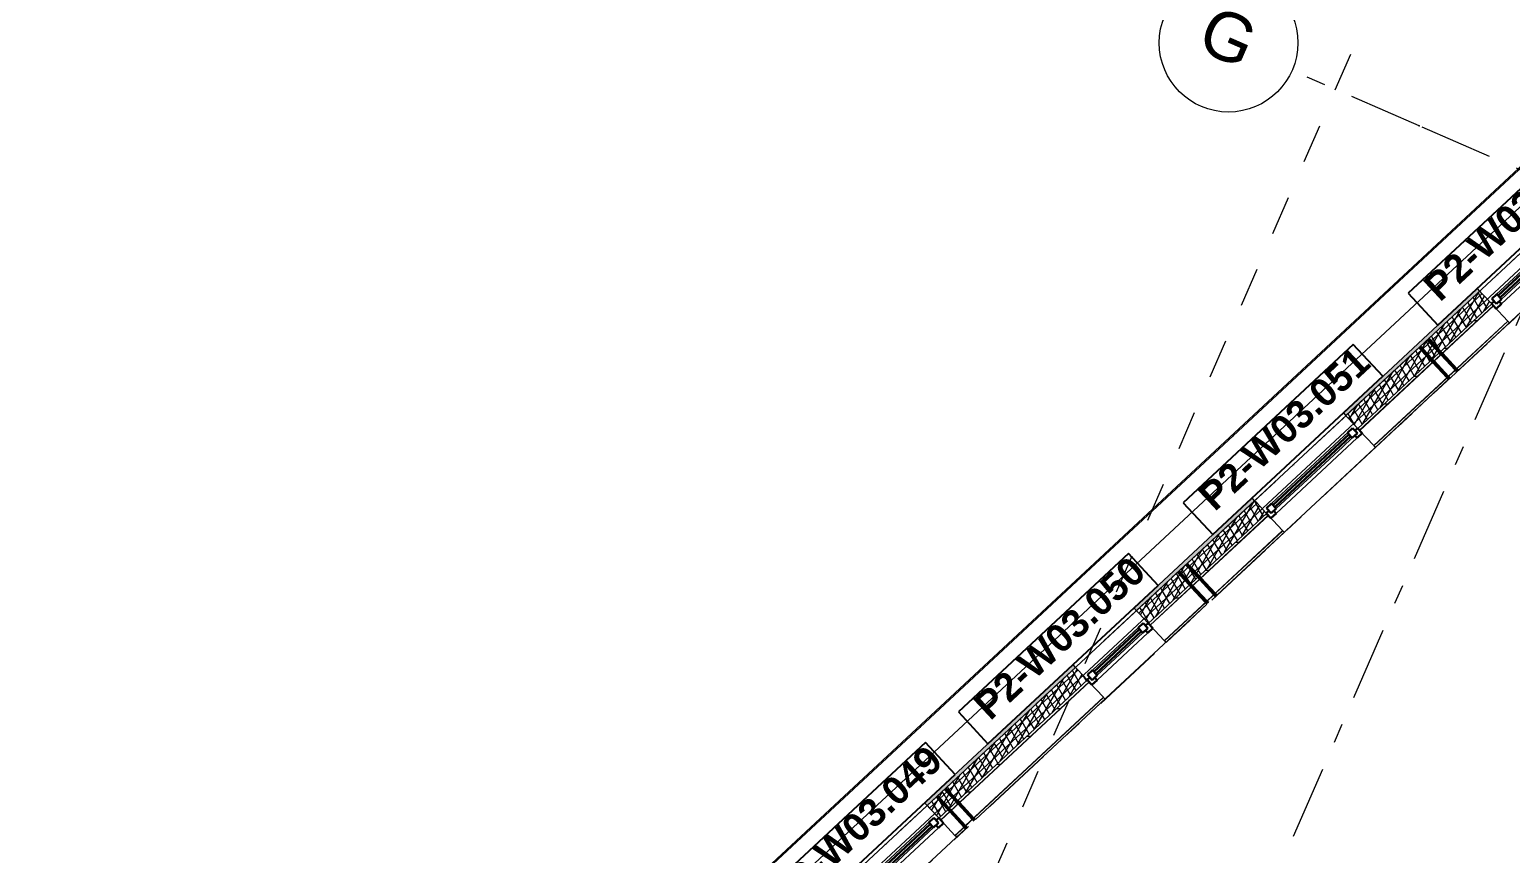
# Model space of a CAD drawing. Header units: millimetres. Extents: x -50172 to 162135, y -142603 to 4572.
# Drawn here: x -26680 to -15993, y -20045 to -14100 of the extents above; entities that cross this region are included whole.
import ezdxf
from ezdxf.enums import TextEntityAlignment as Align

# ---------------------------------------------------------------- set-up
doc = ezdxf.new("R2010")
doc.units = ezdxf.units.MM
doc.header["$MEASUREMENT"] = 0
for name, pattern in [('Dashed', [564.444447, 282.222223, -282.222223]), ('Dot & Dashed', [670.277762, 352.777767, -176.388884, 0, -141.111112]), ('Double Dashed', [1093.611073, 529.166651, -211.666656, 141.111112, -211.666656])]:
    doc.linetypes.add(name, pattern=pattern)
for name, color, linetype in [('A-25-M_Curtain_Wall', 7, 'Continuous'), ('A-25-M_Wall_Ext', 7, 'Continuous'), ('A-95-MC_Marker_Section_P2.Marker', 7, 'Continuous'), ('New_A-15-MG_Structural_Grid_Phase_2', 7, 'Continuous'), ('New_A-20-M_Floor_Slab', 7, 'Continuous'), ('New_A-25-M_Curtain_Wall', 7, 'Continuous'), ('New_A-25-M_Wall_Ext', 7, 'Continuous'), ('New_ArchiCAD Window Markers', 7, 'Continuous'), ('New_ArchiCAD Windows', 7, 'Continuous')]:
    doc.layers.add(name, color=color, linetype=linetype)
for name, color, linetype, lineweight, true_color in [('A-25-M_Curtain_Wall_Pen_No__69', 7, 'Continuous', 20, 0x606060), ('New_A-15-MG_Structural_Grid_Phase_2_Pen_No__222', 7, 'Continuous', 13, 0x65af33), ('New_A-25-M_Wall_Ext_Pen_No__107', 7, 'Continuous', 15, 0xa6a6a6), ('New_ArchiCAD Windows_Pen_No__23', 7, 'Continuous', 30, 0x2a2a2a)]:
    doc.layers.add(name, color=color, linetype=linetype, lineweight=lineweight, true_color=true_color)
for name, color, linetype, lineweight in [('A-25-M_Curtain_Wall_Pen_No__90', 8, 'Continuous', 20), ('A-25-M_Wall_Ext_Pen_No__87', 8, 'Continuous', 20), ('A-95-MC_Marker_Section_P2.Marker_Pen_No__1', 7, 'Continuous', 13), ('New_A-20-M_Floor_Slab_Pen_No__89', 8, 'Continuous', 20), ('New_A-25-M_Curtain_Wall_Pen_No__87', 8, 'Continuous', 20), ('New_A-25-M_Wall_Ext_Pen_No__1', 7, 'Continuous', 13), ('New_ArchiCAD Window Markers_Pen_No__1', 7, 'Continuous', 13), ('New_ArchiCAD Window Markers_Pen_No__5', 7, 'Continuous', 25), ('New_ArchiCAD Windows_Pen_No__1', 7, 'Continuous', 13), ('New_ArchiCAD Windows_Pen_No__101', 252, 'Continuous', 15), ('New_ArchiCAD Windows_Pen_No__3', 7, 'Continuous', 18)]:
    doc.layers.add(name, color=color, linetype=linetype, lineweight=lineweight)
doc.styles.add('GENERATED_STYLE_1', font='')
doc.styles.add('GENERATED_STYLE_4', font='')
doc.styles.get('GENERATED_STYLE_1').set_extended_font_data('Arial', bold=True)
doc.styles.get('GENERATED_STYLE_4').set_extended_font_data('Swis721 BT')
pattern_1 = [(60, (0, 0), (-43.30127, 25), []), (120, (0, 0), (43.30127, 25), [])]
pattern_2 = [(0, (0, 0), (0, 200), [])]
pattern_3 = [(222.9401, (0, 0), (-117.9931, 126.7976), [0, -100]), (222.9401, (22.4, -97.46), (-117.9931, 126.7976), [0, -100])]

# ---------------------------------------------------------------- blocks, each defined once
blk = doc.blocks.new('Slab_1_1', base_point=(-21949, -20987))
at = {"layer": 'New_A-20-M_Floor_Slab_Pen_No__89', "linetype": 'Continuous', "flags": 128}
blk.add_lwpolyline([(19341, -30335), (2042, -22792), (9994, -4556), (6071, -2845), (6261, -2410), (4700, -1730), (4511, -2165), (4033, -1957), (2041, -6526), (-3151, -4262), (-10734, -11317), (-11116, -10906), (-21949, -20987), (-21949, -20987), (-35034, -33163)], dxfattribs=at)
blk = doc.blocks.new('Curtain Wall_5_1')
at = {"layer": 'New_A-25-M_Curtain_Wall_Pen_No__87', "linetype": 'Continuous'}
for p, q in [((-16865, -15980), (-15735, -14929)), ((-17994, -17031), (-16865, -15980)), ((-19124, -18083), (-17994, -17031)), ((-20253, -19134), (-19124, -18083)), ((-21383, -20185), (-20253, -19134))]:
    blk.add_line(p, q, dxfattribs=at)
for p in [(-16865, -15980), (-17994, -17031), (-19124, -18083), (-20253, -19134)]:
    blk.add_point(p, dxfattribs=at)
blk = doc.blocks.new('Wall_211_1', base_point=(-34938, -33412))
at = {"layer": 'New_A-25-M_Wall_Ext_Pen_No__107', "linetype": 'Continuous', "lineweight": 0, "true_color": 0x535353}
for points in [[(-16576, -16360), (-16574, -16358), (-16591, -16339), (-16593, -16341)], [(-16625, -16405), (-16623, -16403), (-16640, -16385), (-16642, -16387)], [(-16557, -16479), (-16555, -16476), (-16623, -16403), (-16625, -16405)], [(-16508, -16433), (-16506, -16431), (-16574, -16358), (-16576, -16360)], [(-16496, -16446), (-16494, -16444), (-16506, -16431), (-16508, -16433)], [(-16495, -16448), (-16492, -16445), (-16494, -16444), (-16496, -16446)], [(-16392, -16557), (-16390, -16555), (-16492, -16445), (-16495, -16448)], [(-16545, -16492), (-16543, -16490), (-16555, -16476), (-16557, -16479)], [(-16544, -16493), (-16541, -16491), (-16543, -16490), (-16545, -16492)], [(-16441, -16603), (-16439, -16601), (-16541, -16491), (-16544, -16493)], [(-16391, -16559), (-16389, -16557), (-16390, -16555), (-16392, -16557)], [(-16381, -16570), (-16379, -16568), (-16389, -16557), (-16391, -16559)], [(-16440, -16604), (-16438, -16602), (-16439, -16601), (-16441, -16603)], [(-16430, -16615), (-16428, -16613), (-16438, -16602), (-16440, -16604)], [(-18368, -18027), (-18365, -18025), (-18382, -18006), (-18385, -18008)], [(-18299, -18100), (-18297, -18098), (-18365, -18025), (-18368, -18027)], [(-18319, -17981), (-18316, -17979), (-18333, -17961), (-18336, -17963)], [(-18250, -18054), (-18248, -18052), (-18316, -17979), (-18319, -17981)], [(-18238, -18067), (-18236, -18065), (-18248, -18052), (-18250, -18054)], [(-18287, -18113), (-18285, -18111), (-18297, -18098), (-18299, -18100)], [(-18286, -18115), (-18284, -18112), (-18285, -18111), (-18287, -18113)], [(-18184, -18224), (-18181, -18222), (-18284, -18112), (-18286, -18115)], [(-18237, -18069), (-18235, -18067), (-18236, -18065), (-18238, -18067)], [(-18135, -18179), (-18132, -18177), (-18235, -18067), (-18237, -18069)], [(-18182, -18226), (-18180, -18224), (-18181, -18222), (-18184, -18224)], [(-18172, -18237), (-18170, -18235), (-18180, -18224), (-18182, -18226)], [(-18133, -18180), (-18131, -18178), (-18132, -18177), (-18135, -18179)], [(-18123, -18191), (-18121, -18189), (-18131, -18178), (-18133, -18180)], [(-20110, -19648), (-20108, -19646), (-20125, -19628), (-20127, -19630)], [(-20042, -19721), (-20040, -19719), (-20108, -19646), (-20110, -19648)], [(-20061, -19602), (-20059, -19600), (-20076, -19582), (-20078, -19584)], [(-19993, -19676), (-19991, -19674), (-20059, -19600), (-20061, -19602)], [(-20030, -19734), (-20027, -19732), (-20040, -19719), (-20042, -19721)], [(-20028, -19736), (-20026, -19734), (-20027, -19732), (-20030, -19734)], [(-19926, -19846), (-19924, -19844), (-20026, -19734), (-20028, -19736)], [(-19980, -19689), (-19978, -19687), (-19991, -19674), (-19993, -19676)], [(-19979, -19690), (-19977, -19688), (-19978, -19687), (-19980, -19689)], [(-19877, -19800), (-19875, -19798), (-19977, -19688), (-19979, -19690)], [(-19925, -19847), (-19922, -19845), (-19924, -19844), (-19926, -19846)], [(-19914, -19858), (-19912, -19856), (-19922, -19845), (-19925, -19847)], [(-19876, -19801), (-19873, -19799), (-19875, -19798), (-19877, -19800)], [(-19865, -19812), (-19863, -19810), (-19873, -19799), (-19876, -19801)]]:
    blk.add_hatch(color=251, dxfattribs=at).paths.add_polyline_path(points)
at = {"layer": 'New_A-25-M_Wall_Ext_Pen_No__107', "linetype": 'Continuous'}
for points in [[(-16574, -16358), (-16563, -16347), (-16580, -16329), (-16591, -16339)], [(-16506, -16431), (-16495, -16421), (-16563, -16347), (-16574, -16358)], [(-16636, -16416), (-16625, -16405), (-16642, -16387), (-16653, -16397)], [(-16568, -16489), (-16557, -16479), (-16625, -16405), (-16636, -16416)], [(-16494, -16444), (-16483, -16434), (-16495, -16421), (-16506, -16431)], [(-16492, -16445), (-16481, -16435), (-16483, -16434), (-16494, -16444)], [(-16390, -16555), (-16379, -16545), (-16481, -16435), (-16492, -16445)], [(-16556, -16502), (-16545, -16492), (-16557, -16479), (-16568, -16489)], [(-16555, -16503), (-16544, -16493), (-16545, -16492), (-16556, -16502)], [(-16452, -16613), (-16441, -16603), (-16544, -16493), (-16555, -16503)], [(-16389, -16557), (-16378, -16547), (-16379, -16545), (-16390, -16555)], [(-16379, -16568), (-16368, -16558), (-16378, -16547), (-16389, -16557)], [(-16451, -16615), (-16440, -16604), (-16441, -16603), (-16452, -16613)], [(-16441, -16626), (-16430, -16615), (-16440, -16604), (-16451, -16615)], [(-18316, -17979), (-18305, -17969), (-18322, -17950), (-18333, -17961)], [(-18379, -18037), (-18368, -18027), (-18385, -18008), (-18396, -18019)], [(-18310, -18110), (-18299, -18100), (-18368, -18027), (-18379, -18037)], [(-18248, -18052), (-18237, -18042), (-18305, -17969), (-18316, -17979)], [(-18236, -18065), (-18225, -18055), (-18237, -18042), (-18248, -18052)], [(-18235, -18067), (-18224, -18057), (-18225, -18055), (-18236, -18065)], [(-18132, -18177), (-18121, -18166), (-18224, -18057), (-18235, -18067)], [(-18298, -18123), (-18287, -18113), (-18299, -18100), (-18310, -18110)], [(-18297, -18125), (-18286, -18115), (-18287, -18113), (-18298, -18123)], [(-18195, -18235), (-18184, -18224), (-18286, -18115), (-18297, -18125)], [(-18131, -18178), (-18120, -18168), (-18121, -18166), (-18132, -18177)], [(-18121, -18189), (-18110, -18179), (-18120, -18168), (-18131, -18178)], [(-18193, -18236), (-18182, -18226), (-18184, -18224), (-18195, -18235)], [(-18183, -18247), (-18172, -18237), (-18182, -18226), (-18193, -18236)], [(-20121, -19658), (-20110, -19648), (-20127, -19630), (-20138, -19640)], [(-20053, -19731), (-20042, -19721), (-20110, -19648), (-20121, -19658)], [(-20059, -19600), (-20048, -19590), (-20065, -19572), (-20076, -19582)], [(-19991, -19674), (-19980, -19663), (-20048, -19590), (-20059, -19600)], [(-19978, -19687), (-19967, -19676), (-19980, -19663), (-19991, -19674)], [(-20041, -19745), (-20030, -19734), (-20042, -19721), (-20053, -19731)], [(-20039, -19746), (-20028, -19736), (-20030, -19734), (-20041, -19745)], [(-19937, -19856), (-19926, -19846), (-20028, -19736), (-20039, -19746)], [(-19977, -19688), (-19966, -19678), (-19967, -19676), (-19978, -19687)], [(-19875, -19798), (-19864, -19788), (-19966, -19678), (-19977, -19688)], [(-19936, -19857), (-19925, -19847), (-19926, -19846), (-19937, -19856)], [(-19925, -19868), (-19914, -19858), (-19925, -19847), (-19936, -19857)], [(-19873, -19799), (-19862, -19789), (-19864, -19788), (-19875, -19798)], [(-19863, -19810), (-19852, -19800), (-19862, -19789), (-19873, -19799)]]:
    blk.add_hatch(color=256, dxfattribs=at).paths.add_polyline_path(points)
at = {"layer": 'A-25-M_Wall_Ext_Pen_No__87', "linetype": 'Continuous', "flags": 128}
for points in [[(-14911, -14776), (-16580, -16329)], [(-16368, -16558), (-14698, -15004)], [(-16653, -16397), (-18322, -17950)], [(-18110, -18179), (-16441, -16626)], [(-18396, -18019), (-20065, -19572)], [(-19852, -19800), (-18183, -18247)], [(-20138, -19640), (-21807, -21193)], [(-21595, -21422), (-19925, -19868)]]:
    blk.add_lwpolyline(points, dxfattribs=at)
at = {"layer": 'New_A-25-M_Wall_Ext_Pen_No__1', "linetype": 'Continuous'}
for p, q in [((-16576, -16360), (-16593, -16341)), ((-16574, -16358), (-16591, -16339)), ((-16563, -16347), (-16580, -16329)), ((-16495, -16421), (-16563, -16347)), ((-16653, -16397), (-16636, -16416)), ((-16642, -16387), (-16625, -16405)), ((-16623, -16403), (-16640, -16385)), ((-16636, -16416), (-16568, -16489)), ((-16625, -16405), (-16557, -16479)), ((-16555, -16476), (-16623, -16403)), ((-16508, -16433), (-16576, -16360)), ((-16506, -16431), (-16574, -16358)), ((-16496, -16446), (-16508, -16433)), ((-16494, -16444), (-16506, -16431)), ((-16495, -16448), (-16496, -16446)), ((-16483, -16434), (-16495, -16421)), ((-16392, -16557), (-16495, -16448)), ((-16492, -16445), (-16494, -16444)), ((-16390, -16555), (-16492, -16445)), ((-16481, -16435), (-16483, -16434)), ((-16379, -16545), (-16481, -16435)), ((-16568, -16489), (-16556, -16502)), ((-16557, -16479), (-16545, -16492)), ((-16556, -16502), (-16555, -16503)), ((-16543, -16490), (-16555, -16476)), ((-16555, -16503), (-16452, -16613)), ((-16545, -16492), (-16544, -16493)), ((-16544, -16493), (-16441, -16603)), ((-16541, -16491), (-16543, -16490)), ((-16439, -16601), (-16541, -16491)), ((-16391, -16559), (-16392, -16557)), ((-16381, -16570), (-16391, -16559)), ((-16389, -16557), (-16390, -16555)), ((-16379, -16568), (-16389, -16557)), ((-16378, -16547), (-16379, -16545)), ((-16368, -16558), (-16378, -16547)), ((-16452, -16613), (-16451, -16615)), ((-16451, -16615), (-16441, -16626)), ((-16441, -16603), (-16440, -16604)), ((-16440, -16604), (-16430, -16615)), ((-16438, -16602), (-16439, -16601)), ((-16428, -16613), (-16438, -16602)), ((-18305, -17969), (-18322, -17950)), ((-18396, -18019), (-18379, -18037)), ((-18385, -18008), (-18368, -18027)), ((-18365, -18025), (-18382, -18006)), ((-18379, -18037), (-18310, -18110)), ((-18368, -18027), (-18299, -18100)), ((-18297, -18098), (-18365, -18025)), ((-18319, -17981), (-18336, -17963)), ((-18316, -17979), (-18333, -17961)), ((-18250, -18054), (-18319, -17981)), ((-18248, -18052), (-18316, -17979)), ((-18237, -18042), (-18305, -17969)), ((-18238, -18067), (-18250, -18054)), ((-18236, -18065), (-18248, -18052)), ((-18225, -18055), (-18237, -18042)), ((-18224, -18057), (-18225, -18055)), ((-18121, -18166), (-18224, -18057)), ((-18310, -18110), (-18298, -18123)), ((-18299, -18100), (-18287, -18113)), ((-18298, -18123), (-18297, -18125)), ((-18285, -18111), (-18297, -18098)), ((-18297, -18125), (-18195, -18235)), ((-18287, -18113), (-18286, -18115)), ((-18286, -18115), (-18184, -18224)), ((-18284, -18112), (-18285, -18111)), ((-18181, -18222), (-18284, -18112)), ((-18237, -18069), (-18238, -18067)), ((-18135, -18179), (-18237, -18069)), ((-18235, -18067), (-18236, -18065)), ((-18132, -18177), (-18235, -18067)), ((-18120, -18168), (-18121, -18166)), ((-18110, -18179), (-18120, -18168)), ((-18195, -18235), (-18193, -18236)), ((-18193, -18236), (-18183, -18247)), ((-18184, -18224), (-18182, -18226)), ((-18182, -18226), (-18172, -18237)), ((-18180, -18224), (-18181, -18222)), ((-18170, -18235), (-18180, -18224)), ((-18133, -18180), (-18135, -18179)), ((-18123, -18191), (-18133, -18180)), ((-18131, -18178), (-18132, -18177)), ((-18121, -18189), (-18131, -18178)), ((-20138, -19640), (-20121, -19658)), ((-20127, -19630), (-20110, -19648)), ((-20108, -19646), (-20125, -19628)), ((-20121, -19658), (-20053, -19731)), ((-20110, -19648), (-20042, -19721)), ((-20040, -19719), (-20108, -19646)), ((-20061, -19602), (-20078, -19584)), ((-20059, -19600), (-20076, -19582)), ((-20048, -19590), (-20065, -19572)), ((-19993, -19676), (-20061, -19602)), ((-19991, -19674), (-20059, -19600)), ((-19980, -19663), (-20048, -19590)), ((-19967, -19676), (-19980, -19663)), ((-20053, -19731), (-20041, -19745)), ((-20042, -19721), (-20030, -19734)), ((-20041, -19745), (-20039, -19746)), ((-20027, -19732), (-20040, -19719)), ((-20039, -19746), (-19937, -19856)), ((-20030, -19734), (-20028, -19736)), ((-20028, -19736), (-19926, -19846)), ((-20026, -19734), (-20027, -19732)), ((-19924, -19844), (-20026, -19734)), ((-19980, -19689), (-19993, -19676)), ((-19978, -19687), (-19991, -19674)), ((-19979, -19690), (-19980, -19689)), ((-19877, -19800), (-19979, -19690)), ((-19977, -19688), (-19978, -19687)), ((-19875, -19798), (-19977, -19688)), ((-19966, -19678), (-19967, -19676)), ((-19864, -19788), (-19966, -19678)), ((-19937, -19856), (-19936, -19857)), ((-19936, -19857), (-19925, -19868)), ((-19926, -19846), (-19925, -19847)), ((-19925, -19847), (-19914, -19858)), ((-19922, -19845), (-19924, -19844)), ((-19912, -19856), (-19922, -19845)), ((-19876, -19801), (-19877, -19800)), ((-19865, -19812), (-19876, -19801)), ((-19873, -19799), (-19875, -19798)), ((-19863, -19810), (-19873, -19799)), ((-19862, -19789), (-19864, -19788)), ((-19852, -19800), (-19862, -19789))]:
    blk.add_line(p, q, dxfattribs=at)
blk = doc.blocks.new('Standard grid marker_21')
at = {"layer": 'New_A-15-MG_Structural_Grid_Phase_2_Pen_No__222', "linetype": 'Double Dashed'}
blk.add_line((2643, 0), (48998, 0), dxfattribs=at)
at = {"layer": 'New_A-15-MG_Structural_Grid_Phase_2_Pen_No__222', "style": 'GENERATED_STYLE_4'}
blk.add_attdef('AC_MarkerText_1', text='', height=350, rotation=113.5, dxfattribs=at).set_placement((-500, -1294), align=Align.MIDDLE_CENTER)
blk = doc.blocks.new('Beam_5_1', base_point=(-34630, -33126))
at = {"layer": 'A-25-M_Curtain_Wall_Pen_No__69', "linetype": 'Dot & Dashed'}
blk.add_line((-34630, -33126), (-10911, -11053), dxfattribs=at)
at = {"layer": 'A-25-M_Curtain_Wall_Pen_No__90', "linetype": 'Continuous'}
for p, q in [((-34943, -32791), (-11223, -10718)), ((-34576, -33184), (-10857, -11111))]:
    blk.add_line(p, q, dxfattribs=at)
blk = doc.blocks.new('Window 19_4')
at = {"layer": 'New_ArchiCAD Windows_Pen_No__1', "linetype": 'Continuous'}
for p, q in [((-450, 123), (-450, 150)), ((-450, 98), (-450, 123)), ((450, 150), (450, 123)), ((450, 123), (450, 98)), ((-450, 0), (-450, 98)), ((450, 98), (450, 0)), ((450, 0), (450, -2)), ((-450, -2), (-450, 0)), ((-450, -20), (-450, -2)), ((-450, -22), (-450, -20)), ((-450, -172), (-450, -22)), ((450, -2), (450, -20)), ((450, -20), (450, -22)), ((450, -22), (450, -172)), ((-450, -174), (-450, -172)), ((-450, -189), (-450, -174)), ((450, -172), (450, -174)), ((450, -174), (450, -189))]:
    blk.add_line(p, q, dxfattribs=at)
at = {"layer": 'New_ArchiCAD Windows_Pen_No__101', "linetype": 'Continuous'}
for p, q in [((-342, 25), (-374, 25)), ((375, 25), (-291, 25)), ((-400, -50), (400, -50)), ((375, -25), (-280, -25))]:
    blk.add_line(p, q, dxfattribs=at)
at = {"layer": 'New_ArchiCAD Windows_Pen_No__23', "linetype": 'Continuous'}
for p, q in [((-425, -25), (-425, 25)), ((-425, 25), (-375, 25)), ((-375, 25), (-375, -25)), ((-375, 10), (375, 10)), ((375, -25), (375, 25)), ((375, 25), (425, 25)), ((425, 25), (425, -25)), ((425, 0), (450, 0)), ((450, 0), (450, -50)), ((-450, -50), (-450, 0)), ((-450, 0), (-425, 0)), ((-400, -50), (-450, -50)), ((-375, -25), (-425, -25)), ((-400, -25), (-400, -50)), ((375, -10), (-375, -10)), ((425, -25), (375, -25)), ((400, -50), (400, -25)), ((450, -50), (400, -50))]:
    blk.add_line(p, q, dxfattribs=at)
at = {"layer": 'New_ArchiCAD Windows_Pen_No__3', "linetype": 'Continuous'}
for p, q in [((-375, 25), (-374, 25)), ((-342, 25), (-291, 25)), ((-375, -25), (-280, -25))]:
    blk.add_line(p, q, dxfattribs=at)
blk = doc.blocks.new('Window Stamp 18_9')
at = {"layer": 'New_ArchiCAD Window Markers_Pen_No__5', "linetype": 'Continuous'}
for p, q in [((839, -339), (-839, -339)), ((-839, -339), (-839, -653)), ((839, -339), (-839, -339)), ((839, -653), (839, -339)), ((-839, -653), (839, -653))]:
    blk.add_line(p, q, dxfattribs=at)
at = {"layer": 'New_ArchiCAD Window Markers_Pen_No__1', "style": 'GENERATED_STYLE_1'}
blk.add_attdef('AC_WIDO_ID', text='', height=200, rotation=180, dxfattribs=at).set_placement((762, -274), align=Align.BOTTOM_LEFT)
blk = doc.blocks.new('Window 19_5')
at = {"layer": 'New_ArchiCAD Windows_Pen_No__1', "linetype": 'Continuous'}
for p, q in [((-450, 150), (-450, 123)), ((-450, 123), (-450, 98)), ((450, 123), (450, 150)), ((450, 98), (450, 123)), ((-450, 98), (-450, 0)), ((-450, 0), (-450, -2)), ((450, 0), (450, 98)), ((-450, -2), (-450, -20)), ((-450, -20), (-450, -22)), ((-450, -22), (-450, -172)), ((450, -2), (450, 0)), ((450, -20), (450, -2)), ((450, -22), (450, -20)), ((450, -172), (450, -22)), ((-450, -172), (-450, -174)), ((-450, -174), (-450, -189)), ((450, -174), (450, -172)), ((450, -189), (450, -174))]:
    blk.add_line(p, q, dxfattribs=at)
at = {"layer": 'New_ArchiCAD Windows_Pen_No__101', "linetype": 'Continuous'}
for p, q in [((-342, 25), (-374, 25)), ((375, 25), (-291, 25)), ((-400, -50), (400, -50)), ((375, -25), (-280, -25))]:
    blk.add_line(p, q, dxfattribs=at)
at = {"layer": 'New_ArchiCAD Windows_Pen_No__23', "linetype": 'Continuous'}
for p, q in [((-425, 0), (-450, 0)), ((-425, 25), (-425, -25)), ((-375, 25), (-425, 25)), ((-375, -25), (-375, 25)), ((375, 10), (-375, 10)), ((375, 25), (375, -25)), ((425, 25), (375, 25)), ((425, -25), (425, 25)), ((-450, 0), (-450, -50)), ((-450, -50), (-400, -50)), ((-425, -25), (-375, -25)), ((-400, -50), (-400, -25)), ((-375, -10), (375, -10)), ((375, -25), (425, -25)), ((400, -25), (400, -50)), ((400, -50), (450, -50)), ((450, 0), (425, 0)), ((450, -50), (450, 0))]:
    blk.add_line(p, q, dxfattribs=at)
at = {"layer": 'New_ArchiCAD Windows_Pen_No__3', "linetype": 'Continuous'}
for p, q in [((-375, 25), (-374, 25)), ((-342, 25), (-291, 25)), ((-375, -25), (-280, -25))]:
    blk.add_line(p, q, dxfattribs=at)
blk = doc.blocks.new('Window 19_6')
at = {"layer": 'New_ArchiCAD Windows_Pen_No__1', "linetype": 'Continuous'}
for p, q in [((-300, 123), (-300, 150)), ((-300, 98), (-300, 123)), ((300, 150), (300, 123)), ((300, 123), (300, 98)), ((-300, 0), (-300, 98)), ((300, 98), (300, 0)), ((300, 0), (300, -2)), ((-300, -2), (-300, 0)), ((-300, -20), (-300, -2)), ((-300, -22), (-300, -20)), ((-300, -172), (-300, -22)), ((300, -2), (300, -20)), ((300, -20), (300, -22)), ((300, -22), (300, -172)), ((-300, -174), (-300, -172)), ((-300, -189), (-300, -174)), ((300, -172), (300, -174)), ((300, -174), (300, -189))]:
    blk.add_line(p, q, dxfattribs=at)
at = {"layer": 'New_ArchiCAD Windows_Pen_No__101', "linetype": 'Continuous'}
for p, q in [((-214, 25), (-225, 25)), ((225, 25), (-181, 25)), ((-250, -50), (250, -50)), ((225, -25), (-181, -25))]:
    blk.add_line(p, q, dxfattribs=at)
at = {"layer": 'New_ArchiCAD Windows_Pen_No__23', "linetype": 'Continuous'}
for p, q in [((-300, -50), (-300, 0)), ((-300, 0), (-275, 0)), ((-275, -25), (-275, 25)), ((-275, 25), (-225, 25)), ((-225, 25), (-225, -25)), ((-225, 10), (225, 10)), ((225, -25), (225, 25)), ((225, 25), (275, 25)), ((275, 25), (275, -25)), ((275, 0), (300, 0)), ((-250, -50), (-300, -50)), ((-225, -25), (-275, -25)), ((-250, -25), (-250, -50)), ((225, -10), (-225, -10)), ((275, -25), (225, -25)), ((250, -50), (250, -25)), ((300, -50), (250, -50)), ((300, 0), (300, -50))]:
    blk.add_line(p, q, dxfattribs=at)
at = {"layer": 'New_ArchiCAD Windows_Pen_No__3', "linetype": 'Continuous'}
for p, q in [((-214, 25), (-181, 25)), ((-225, -25), (-181, -25))]:
    blk.add_line(p, q, dxfattribs=at)
blk = doc.blocks.new('Window Stamp 18_10')
at = {"layer": 'New_ArchiCAD Window Markers_Pen_No__5', "linetype": 'Continuous'}
for p, q in [((1139, -339), (-539, -339)), ((-539, -339), (-539, -653)), ((1139, -339), (-539, -339)), ((1139, -653), (1139, -339)), ((-539, -653), (1139, -653))]:
    blk.add_line(p, q, dxfattribs=at)
at = {"layer": 'New_ArchiCAD Window Markers_Pen_No__1', "style": 'GENERATED_STYLE_1'}
blk.add_attdef('AC_WIDO_ID', text='', height=200, rotation=180, dxfattribs=at).set_placement((1062, -274), align=Align.BOTTOM_LEFT)
blk = doc.blocks.new('Window 19_7')
at = {"layer": 'New_ArchiCAD Windows_Pen_No__1', "linetype": 'Continuous'}
for p, q in [((-450, 150), (-450, 123)), ((-450, 123), (-450, 98)), ((450, 123), (450, 150)), ((450, 98), (450, 123)), ((-450, 98), (-450, 0)), ((-450, 0), (-450, -2)), ((450, 0), (450, 98)), ((-450, -2), (-450, -20)), ((-450, -20), (-450, -22)), ((-450, -22), (-450, -172)), ((450, -2), (450, 0)), ((450, -20), (450, -2)), ((450, -22), (450, -20)), ((450, -172), (450, -22)), ((-450, -172), (-450, -174)), ((-450, -174), (-450, -189)), ((450, -174), (450, -172)), ((450, -189), (450, -174))]:
    blk.add_line(p, q, dxfattribs=at)
at = {"layer": 'New_ArchiCAD Windows_Pen_No__101', "linetype": 'Continuous'}
for p, q in [((-342, 25), (-374, 25)), ((375, 25), (-291, 25)), ((-400, -50), (400, -50)), ((375, -25), (-280, -25))]:
    blk.add_line(p, q, dxfattribs=at)
at = {"layer": 'New_ArchiCAD Windows_Pen_No__23', "linetype": 'Continuous'}
for p, q in [((-425, 0), (-450, 0)), ((-425, 25), (-425, -25)), ((-375, 25), (-425, 25)), ((-375, -25), (-375, 25)), ((375, 10), (-375, 10)), ((375, 25), (375, -25)), ((425, 25), (375, 25)), ((425, -25), (425, 25)), ((-450, 0), (-450, -50)), ((-450, -50), (-400, -50)), ((-425, -25), (-375, -25)), ((-400, -50), (-400, -25)), ((-375, -10), (375, -10)), ((375, -25), (425, -25)), ((400, -25), (400, -50)), ((400, -50), (450, -50)), ((450, 0), (425, 0)), ((450, -50), (450, 0))]:
    blk.add_line(p, q, dxfattribs=at)
at = {"layer": 'New_ArchiCAD Windows_Pen_No__3', "linetype": 'Continuous'}
for p, q in [((-375, 25), (-374, 25)), ((-342, 25), (-291, 25)), ((-375, -25), (-280, -25))]:
    blk.add_line(p, q, dxfattribs=at)
blk = doc.blocks.new('Window Stamp 18_11')
at = {"layer": 'New_ArchiCAD Window Markers_Pen_No__5', "linetype": 'Continuous'}
for p, q in [((926, -339), (-752, -339)), ((-752, -339), (-752, -653)), ((926, -339), (-752, -339)), ((926, -653), (926, -339)), ((-752, -653), (926, -653))]:
    blk.add_line(p, q, dxfattribs=at)
at = {"layer": 'New_ArchiCAD Window Markers_Pen_No__1', "style": 'GENERATED_STYLE_1'}
blk.add_attdef('AC_WIDO_ID', text='', height=200, rotation=180, dxfattribs=at).set_placement((849, -274), align=Align.BOTTOM_LEFT)
blk = doc.blocks.new('Wall_252_1', base_point=(-10929, -11034))
at = {"layer": 'New_A-25-M_Wall_Ext_Pen_No__107', "linetype": 'Continuous'}
for points in [[(-16231, -15967), (-17197, -16867), (-17179, -16886), (-16213, -15987)], [(-16379, -16568), (-16368, -16558), (-16378, -16547), (-16389, -16557)], [(-16441, -16626), (-16430, -16615), (-16440, -16604), (-16451, -16615)], [(-17856, -17480), (-18709, -18273), (-18691, -18293), (-17838, -17500)], [(-18121, -18189), (-18110, -18179), (-18120, -18168), (-18131, -18178)], [(-18183, -18247), (-18172, -18237), (-18182, -18226), (-18193, -18236)], [(-19148, -18682), (-20221, -19680), (-20202, -19700), (-19130, -18702)], [(-19925, -19868), (-19914, -19858), (-19925, -19847), (-19936, -19857)], [(-19863, -19810), (-19852, -19800), (-19862, -19789), (-19873, -19799)]]:
    blk.add_hatch(color=256, dxfattribs=at).paths.add_polyline_path(points)
h = blk.add_hatch(dxfattribs=at)
h.set_pattern_fill('Batt_Insulation_0001', color=256, style=0, pattern_type=2)
h.set_pattern_definition(pattern_1)
h.paths.add_polyline_path([(-16213, -15987), (-17179, -16886), (-17162, -16905), (-16196, -16005)])
h = blk.add_hatch(dxfattribs=at)
h.set_pattern_fill('Batt_Insulation_0001', color=256, style=0, pattern_type=2)
h.set_pattern_definition(pattern_1)
h.paths.add_polyline_path([(-16196, -16005), (-17162, -16905), (-17094, -16978), (-16127, -16079)])
h = blk.add_hatch(dxfattribs=at)
h.set_pattern_fill('Plywood_0001', color=256, style=0, pattern_type=2)
h.set_pattern_definition(pattern_2)
h.paths.add_polyline_path([(-16127, -16079), (-17094, -16978), (-17082, -16991), (-16115, -16092)])
at = {"layer": 'New_A-25-M_Wall_Ext_Pen_No__107', "linetype": 'Continuous', "lineweight": 0, "true_color": 0x535353}
for points in [[(-16115, -16092), (-17082, -16991), (-17080, -16993), (-16114, -16093)], [(-16438, -16602), (-16010, -16205), (-16012, -16203), (-16439, -16601)], [(-16381, -16570), (-16379, -16568), (-16389, -16557), (-16391, -16559)], [(-16441, -16603), (-16978, -17102), (-16977, -17104), (-16440, -16604)], [(-16440, -16604), (-16438, -16602), (-16439, -16601), (-16441, -16603)], [(-16430, -16615), (-16428, -16613), (-16438, -16602), (-16440, -16604)], [(-17740, -17604), (-18593, -18398), (-18592, -18399), (-17739, -17606)], [(-18180, -18224), (-17636, -17717), (-17637, -17715), (-18181, -18222)], [(-18184, -18224), (-18490, -18509), (-18488, -18511), (-18182, -18226)], [(-18182, -18226), (-18180, -18224), (-18181, -18222), (-18184, -18224)], [(-18172, -18237), (-18170, -18235), (-18180, -18224), (-18182, -18226)], [(-18123, -18191), (-18121, -18189), (-18131, -18178), (-18133, -18180)], [(-19033, -18807), (-20105, -19805), (-20104, -19806), (-19031, -18808)], [(-19922, -19845), (-18928, -18919), (-18929, -18918), (-19924, -19844)], [(-19926, -19846), (-20001, -19916), (-20000, -19917), (-19925, -19847)], [(-19925, -19847), (-19922, -19845), (-19924, -19844), (-19926, -19846)], [(-19914, -19858), (-19912, -19856), (-19922, -19845), (-19925, -19847)], [(-19865, -19812), (-19863, -19810), (-19873, -19799), (-19876, -19801)]]:
    blk.add_hatch(color=251, dxfattribs=at).paths.add_polyline_path(points)
at = {"layer": 'New_A-25-M_Wall_Ext_Pen_No__107', "linetype": 'Continuous'}
h = blk.add_hatch(dxfattribs=at)
h.set_pattern_fill('Plaster_0001', color=256, style=0, pattern_type=2)
h.set_pattern_definition(pattern_3)
h.paths.add_polyline_path([(-16368, -16558), (-16000, -16216), (-16010, -16205), (-16378, -16547)])
h = blk.add_hatch(dxfattribs=at)
h.set_pattern_fill('Plaster_0001', color=256, style=0, pattern_type=2)
h.set_pattern_definition(pattern_3)
h.paths.add_polyline_path([(-16451, -16615), (-16977, -17104), (-16966, -17115), (-16441, -16626)])
h = blk.add_hatch(dxfattribs=at)
h.set_pattern_fill('Batt_Insulation_0001', color=256, style=0, pattern_type=2)
h.set_pattern_definition(pattern_1)
h.paths.add_polyline_path([(-17838, -17500), (-18691, -18293), (-18674, -18311), (-17821, -17518)])
h = blk.add_hatch(dxfattribs=at)
h.set_pattern_fill('Batt_Insulation_0001', color=256, style=0, pattern_type=2)
h.set_pattern_definition(pattern_1)
h.paths.add_polyline_path([(-17821, -17518), (-18674, -18311), (-18606, -18385), (-17753, -17591)])
h = blk.add_hatch(dxfattribs=at)
h.set_pattern_fill('Plywood_0001', color=256, style=0, pattern_type=2)
h.set_pattern_definition(pattern_2)
h.paths.add_polyline_path([(-17753, -17591), (-18606, -18385), (-18593, -18398), (-17740, -17604)])
h = blk.add_hatch(dxfattribs=at)
h.set_pattern_fill('Plaster_0001', color=256, style=0, pattern_type=2)
h.set_pattern_definition(pattern_3)
h.paths.add_polyline_path([(-18110, -18179), (-17625, -17728), (-17636, -17717), (-18120, -18168)])
h = blk.add_hatch(dxfattribs=at)
h.set_pattern_fill('Plaster_0001', color=256, style=0, pattern_type=2)
h.set_pattern_definition(pattern_3)
h.paths.add_polyline_path([(-18193, -18236), (-18488, -18511), (-18478, -18522), (-18183, -18247)])
h = blk.add_hatch(dxfattribs=at)
h.set_pattern_fill('Batt_Insulation_0001', color=256, style=0, pattern_type=2)
h.set_pattern_definition(pattern_1)
h.paths.add_polyline_path([(-19130, -18702), (-20202, -19700), (-20185, -19718), (-19113, -18720)])
h = blk.add_hatch(dxfattribs=at)
h.set_pattern_fill('Batt_Insulation_0001', color=256, style=0, pattern_type=2)
h.set_pattern_definition(pattern_1)
h.paths.add_polyline_path([(-19113, -18720), (-20185, -19718), (-20117, -19791), (-19045, -18793)])
h = blk.add_hatch(dxfattribs=at)
h.set_pattern_fill('Plywood_0001', color=256, style=0, pattern_type=2)
h.set_pattern_definition(pattern_2)
h.paths.add_polyline_path([(-19045, -18793), (-20117, -19791), (-20105, -19805), (-19033, -18807)])
h = blk.add_hatch(dxfattribs=at)
h.set_pattern_fill('Plaster_0001', color=256, style=0, pattern_type=2)
h.set_pattern_definition(pattern_3)
h.paths.add_polyline_path([(-19852, -19800), (-18917, -18930), (-18928, -18919), (-19862, -19789)])
h = blk.add_hatch(dxfattribs=at)
h.set_pattern_fill('Plaster_0001', color=256, style=0, pattern_type=2)
h.set_pattern_definition(pattern_3)
h.paths.add_polyline_path([(-19936, -19857), (-20000, -19917), (-19990, -19928), (-19925, -19868)])
at = {"layer": 'New_A-25-M_Wall_Ext_Pen_No__1', "linetype": 'Continuous'}
for p, q in [((-16213, -15987), (-17179, -16886)), ((-16196, -16005), (-17162, -16905)), ((-16127, -16079), (-17094, -16978)), ((-16115, -16092), (-17082, -16991)), ((-16114, -16093), (-17080, -16993)), ((-16012, -16203), (-16439, -16601)), ((-16010, -16205), (-16378, -16547)), ((-16391, -16559), (-16438, -16602)), ((-16381, -16570), (-16391, -16559)), ((-16378, -16547), (-16389, -16557)), ((-16379, -16568), (-16389, -16557)), ((-16368, -16558), (-16378, -16547)), ((-16441, -16603), (-16978, -17102)), ((-16451, -16615), (-16977, -17104)), ((-16440, -16604), (-16451, -16615)), ((-16451, -16615), (-16441, -16626)), ((-16439, -16601), (-16441, -16603)), ((-16440, -16604), (-16430, -16615)), ((-16428, -16613), (-16438, -16602)), ((-17838, -17500), (-18691, -18293)), ((-17821, -17518), (-18674, -18311)), ((-17753, -17591), (-18606, -18385)), ((-17740, -17604), (-18593, -18398)), ((-17739, -17606), (-18592, -18399)), ((-17637, -17715), (-18181, -18222)), ((-17636, -17717), (-18120, -18168)), ((-18120, -18168), (-18131, -18178)), ((-18110, -18179), (-18120, -18168)), ((-18184, -18224), (-18490, -18509)), ((-18193, -18236), (-18488, -18511)), ((-18182, -18226), (-18193, -18236)), ((-18193, -18236), (-18183, -18247)), ((-18181, -18222), (-18184, -18224)), ((-18182, -18226), (-18172, -18237)), ((-18133, -18180), (-18180, -18224)), ((-18170, -18235), (-18180, -18224)), ((-18123, -18191), (-18133, -18180)), ((-18121, -18189), (-18131, -18178)), ((-19130, -18702), (-20202, -19700)), ((-19113, -18720), (-20185, -19718)), ((-19045, -18793), (-20117, -19791)), ((-19033, -18807), (-20105, -19805)), ((-19031, -18808), (-20104, -19806)), ((-18929, -18918), (-19924, -19844)), ((-18928, -18919), (-19862, -19789)), ((-19926, -19846), (-20001, -19916)), ((-19936, -19857), (-20000, -19917)), ((-19925, -19847), (-19936, -19857)), ((-19936, -19857), (-19925, -19868)), ((-19924, -19844), (-19926, -19846)), ((-19925, -19847), (-19914, -19858)), ((-19876, -19801), (-19922, -19845)), ((-19912, -19856), (-19922, -19845)), ((-19865, -19812), (-19876, -19801)), ((-19862, -19789), (-19873, -19799)), ((-19863, -19810), (-19873, -19799)), ((-19852, -19800), (-19862, -19789))]:
    blk.add_line(p, q, dxfattribs=at)
at = {"layer": 'New_A-25-M_Wall_Ext_Pen_No__1', "linetype": 'Continuous', "flags": 128}
for points in [[(-16231, -15967), (-17197, -16867)], [(-16368, -16558), (-16000, -16216)], [(-16966, -17115), (-16441, -16626)], [(-17856, -17480), (-18709, -18273)], [(-18110, -18179), (-17625, -17728)], [(-18478, -18522), (-18183, -18247)], [(-19148, -18682), (-20221, -19680)], [(-19852, -19800), (-18917, -18930)], [(-19990, -19928), (-19925, -19868)]]:
    blk.add_lwpolyline(points, dxfattribs=at)
at = {"layer": 'New_ArchiCAD Window Markers'}
ref = blk.add_blockref('Window Stamp 18_9', (-15671, -15909), dxfattribs=dict(at, rotation=222.9401050489002))
ref.add_attrib('AC_WIDO_ID', 'P2-W03.052', dxfattribs={"layer": 'New_ArchiCAD Window Markers_Pen_No__1', "color": 7, "height": 200, "rotation": 42.9401, "style": 'GENERATED_STYLE_1'}).set_placement((-16460, -16115), align=Align.BOTTOM_LEFT)
ref = blk.add_blockref('Window Stamp 18_9', (-17296, -17421), dxfattribs=dict(at, rotation=222.9401050489002))
ref.add_attrib('AC_WIDO_ID', 'P2-W03.051', dxfattribs={"layer": 'New_ArchiCAD Window Markers_Pen_No__1', "color": 7, "height": 200, "rotation": 42.9401, "style": 'GENERATED_STYLE_1'}).set_placement((-18085, -17627), align=Align.BOTTOM_LEFT)
ref = blk.add_blockref('Window Stamp 18_10', (-18698, -18726), dxfattribs=dict(at, rotation=222.9401050489002))
ref.add_attrib('AC_WIDO_ID', 'P2-W03.050', dxfattribs={"layer": 'New_ArchiCAD Window Markers_Pen_No__1', "color": 7, "height": 200, "rotation": 42.9401, "style": 'GENERATED_STYLE_1'}).set_placement((-19706, -19136), align=Align.BOTTOM_LEFT)
ref = blk.add_blockref('Window Stamp 18_11', (-20319, -20235), dxfattribs=dict(at, rotation=222.9401050489002))
ref.add_attrib('AC_WIDO_ID', 'P2-W03.049', dxfattribs={"layer": 'New_ArchiCAD Window Markers_Pen_No__1', "color": 7, "height": 200, "rotation": 42.9401, "style": 'GENERATED_STYLE_1'}).set_placement((-21172, -20500), align=Align.BOTTOM_LEFT)
at = {"layer": 'New_ArchiCAD Windows', "color": 251, "linetype": 'Continuous', "lineweight": 20, "true_color": 0x606060, "zscale": 1000, "rotation": 42.94010504890028}
for name, p in [('Window 19_4', (-15799, -15771)), ('Window 19_6', (-18827, -18588))]:
    blk.add_blockref(name, p, dxfattribs=at)
at = {"layer": 'New_ArchiCAD Windows', "color": 251, "linetype": 'Continuous', "lineweight": 20, "true_color": 0x606060, "xscale": -1, "zscale": 1000, "rotation": 42.94010504890028}
for name, p in [('Window 19_5', (-17425, -17283)), ('Window 19_7', (-20448, -20096))]:
    blk.add_blockref(name, p, dxfattribs=at)
blk = doc.blocks.new('Standard grid marker_35')
at = {"layer": 'New_A-15-MG_Structural_Grid_Phase_2_Pen_No__222', "linetype": 'Double Dashed'}
for p, q in [((1000, 0), (47486, 0)), ((47486, 0), (48486, 0))]:
    blk.add_line(p, q, dxfattribs=at)
at = {"layer": 'New_A-15-MG_Structural_Grid_Phase_2_Pen_No__222', "linetype": 'Continuous'}
blk.add_circle((48986, 0), 500, dxfattribs=at)
at = {"layer": 'New_A-15-MG_Structural_Grid_Phase_2_Pen_No__222', "linetype": 'Double Dashed'}
blk.add_point((47486, 0), dxfattribs=at)
blk.add_point((47486, 0), dxfattribs=at)
at = {"layer": 'New_A-15-MG_Structural_Grid_Phase_2_Pen_No__222', "style": 'GENERATED_STYLE_4'}
for tag, p in [('AC_MarkerText_1_0', (-500, 43)), ('AC_MarkerText_1_1', (48986, 43))]:
    blk.add_attdef(tag, text='', height=350, rotation=180, dxfattribs=at).set_placement(p, align=Align.MIDDLE_CENTER)
blk = doc.blocks.new('Standard grid marker_36')
at = {"layer": 'New_A-15-MG_Structural_Grid_Phase_2_Pen_No__222', "linetype": 'Double Dashed'}
blk.add_line((18746, 0), (39496, 0), dxfattribs=at)
at = {"layer": 'New_A-15-MG_Structural_Grid_Phase_2_Pen_No__222', "style": 'GENERATED_STYLE_4'}
for tag, p in [('AC_MarkerText_1_0', (-500, 41)), ('AC_MarkerText_1_1', (58742, 41))]:
    blk.add_attdef(tag, text='', height=350, rotation=270, dxfattribs=at).set_placement(p, align=Align.MIDDLE_CENTER)
blk = doc.blocks.new('Cutting Plane_6_1', base_point=(-15692, -10946))
at = {"layer": 'A-95-MC_Marker_Section_P2.Marker_Pen_No__1', "linetype": 'Dashed'}
blk.add_line((-15792, -11175), (-22372, -26264), dxfattribs=at)

msp = doc.modelspace()

# ---------------------------------------------------------------- block references
at = {"layer": 'A-25-M_Curtain_Wall', "color": 8, "lineweight": 20}
msp.add_blockref('Beam_5_1', (-34630, -33126), dxfattribs=at)
at = {"layer": 'A-25-M_Wall_Ext', "color": 250, "lineweight": 50, "true_color": 0x2a2a2a}
msp.add_blockref('Wall_211_1', (-34938, -33412), dxfattribs=at)
at = {"layer": 'A-95-MC_Marker_Section_P2.Marker'}
msp.add_blockref('Cutting Plane_6_1', (-15692, -10946), dxfattribs=at)
at = {"layer": 'New_A-15-MG_Structural_Grid_Phase_2', "color": 8, "linetype": 'Continuous', "lineweight": 15, "zscale": 1000}
for name, p, rotation in [('Standard grid marker_36', (-30734, -50137), 66.44041158399293), ('Standard grid marker_21', (3388, 1824), 222.9404146370858)]:
    msp.add_blockref(name, p, dxfattribs=dict(at, rotation=rotation))
at = {"layer": 'New_A-15-MG_Structural_Grid_Phase_2', "color": 8, "linetype": 'Continuous', "lineweight": 15}
ref = msp.add_blockref('Standard grid marker_35', (26876, -33775), dxfattribs=dict(at, zscale=1000, rotation=156.4404115839929))
ref.add_attrib('AC_MarkerText_1_1', 'G', dxfattribs={"layer": 'New_A-15-MG_Structural_Grid_Phase_2_Pen_No__222', "color": 85, "true_color": 0x65af33, "height": 350, "rotation": 336.4404, "style": 'GENERATED_STYLE_4'}).set_placement((-18027, -14152), align=Align.MIDDLE_CENTER)
at = {"layer": 'New_A-20-M_Floor_Slab', "color": 8, "linetype": 'Continuous', "lineweight": 20}
msp.add_blockref('Slab_1_1', (-21949, -20987), dxfattribs=at)
at = {"layer": 'New_A-25-M_Curtain_Wall', "linetype": 'Continuous', "lineweight": 0}
msp.add_blockref('Curtain Wall_5_1', (0, 0), dxfattribs=at)
at = {"layer": 'New_A-25-M_Wall_Ext', "color": 250, "lineweight": 50, "true_color": 0x2a2a2a}
msp.add_blockref('Wall_252_1', (-10929, -11034), dxfattribs=at)

doc.saveas('drawing.dxf')
